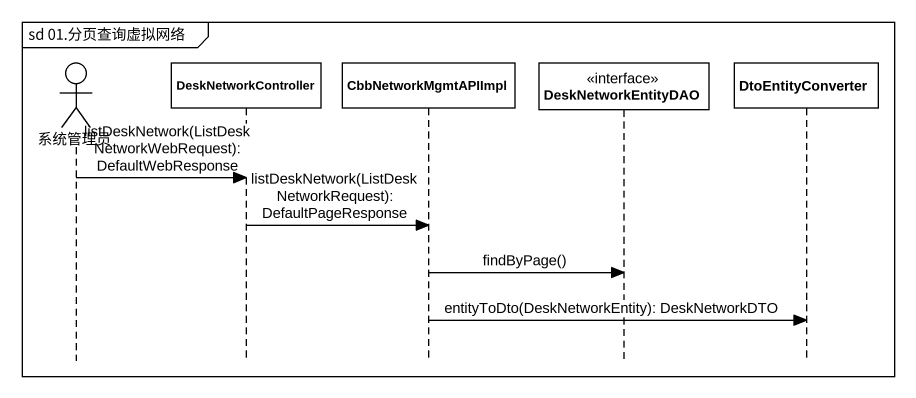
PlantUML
@startuml
mainframe sd 01.分页查询虚拟网络
hide footbox
actor 系统管理员
participant DeskNetworkController
participant CbbNetworkMgmtAPIImpl
participant DeskNetworkEntityDAO <<interface>>
participant DtoEntityConverter

系统管理员 -> DeskNetworkController : listDeskNetwork(ListDeskNetworkWebRequest): DefaultWebResponse
DeskNetworkController -> CbbNetworkMgmtAPIImpl : listDeskNetwork(ListDeskNetworkRequest): DefaultPageResponse
CbbNetworkMgmtAPIImpl -> DeskNetworkEntityDAO : findByPage()
CbbNetworkMgmtAPIImpl -> DtoEntityConverter : entityToDto(DeskNetworkEntity): DeskNetworkDTO
@enduml
